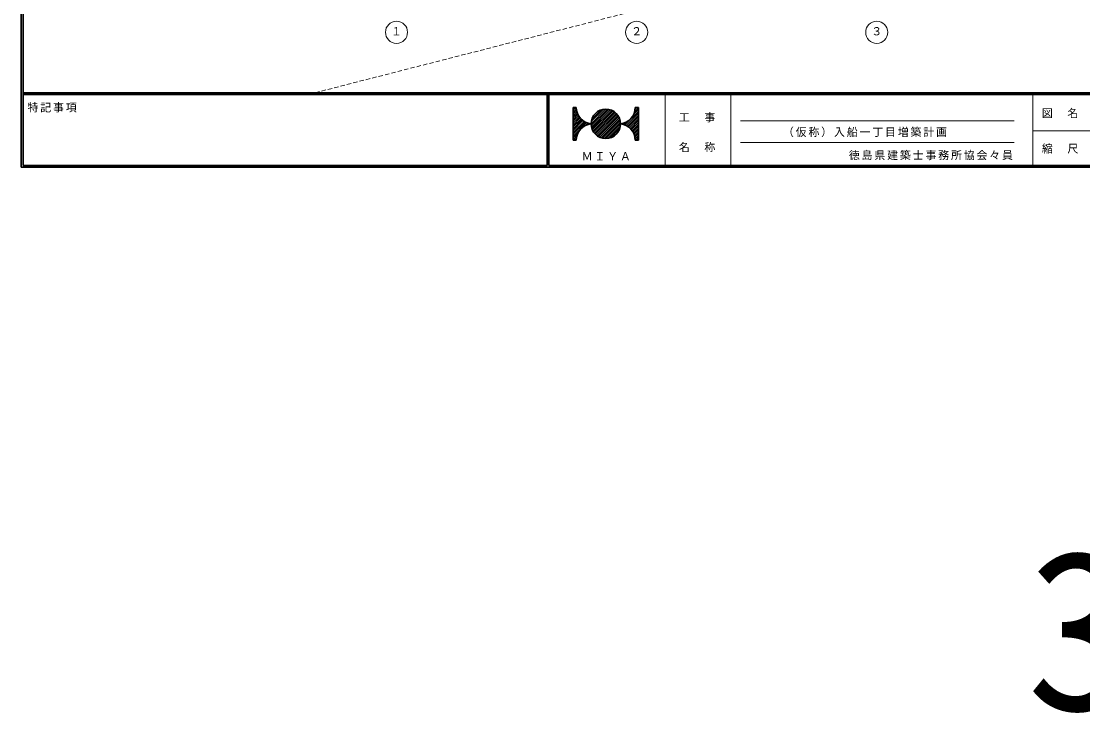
# Model space of a CAD drawing. Units: millimetres at full size; details may follow other scales. Extents: x -443943 to 462275, y -43546 to 79452.
# Drawn here: x -134034 to -104860, y -38479 to -19068 of the extents above; entities that cross this region are included whole.
import ezdxf
from ezdxf.enums import TextEntityAlignment as Align

# ---------------------------------------------------------------- set-up
doc = ezdxf.new("R2010")
doc.units = ezdxf.units.MM
doc.header["$LTSCALE"] = 100
doc.linetypes.add('DASHED1', pattern=[1.8, 1.2, -0.6])
doc.layers.add('4-1_通り芯', color=4, linetype='Continuous', lineweight=9)
doc.layers.add('4-B_E-PANL', color=1, linetype='Continuous', lineweight=18)
doc.styles.add('ＭＳ ゴシック', font='')
doc.styles.get('ＭＳ ゴシック').set_extended_font_data('MS Gothic')

msp = doc.modelspace()

# ---------------------------------------------------------------- linework, layer by layer
at = {"layer": '4-1_通り芯', "color": 5, "lineweight": 30}
for p, q in [((-134034.3, -23080.8), (-134034.3, 16273.1)), ((-133984.3, -23030.8), (-133984.3, 16223.1)), ((-78684.3, -21030.8), (-133984.3, -21030.8)), ((-133984.3, -21080.8), (-78684.3, -21080.8)), ((-119584.3, -21030.8), (-119584.3, -23030.8)), ((-119534.3, -23030.8), (-119534.3, -21080.8)), ((-118869.3, -21461), (-118844.2, -21435.9)), ((-118793.3, -21435.9), (-118869.3, -21511.9)), ((-118869.3, -21435.9), (-118869.3, -22335.9)), ((-118779.3, -21435.9), (-118869.3, -21435.9)), ((-118869.3, -21562.8), (-118777.5, -21471.1)), ((-118771.4, -21515.8), (-118869.3, -21613.7)), ((-118869.3, -21664.7), (-118761.6, -21557)), ((-117972.8, -21480.9), (-118374.3, -21882.4)), ((-118371.8, -21930.8), (-117924.4, -21483.4)), ((-118370, -21827.2), (-118028, -21485.2)), ((-117880.7, -21490.7), (-118364.5, -21974.5)), ((-118094.4, -21500.7), (-118354.5, -21760.8)), ((-118353.4, -22014.3), (-117840.9, -21501.8)), ((-117804.3, -21516.1), (-118339.1, -22050.9)), ((-118322.1, -22084.8), (-117770.4, -21533.1)), ((-118307.1, -21662.4), (-118192.8, -21548.2)), ((-117739.1, -21552.7), (-118302.5, -22116.1)), ((-118280.5, -22145.1), (-117710.2, -21574.7)), ((-117442.2, -21917.7), (-117069.3, -21544.8)), ((-117069.3, -21493.8), (-117204.2, -21628.7)), ((-117174.5, -21548.2), (-117069.3, -21442.9)), ((-117113.2, -21435.9), (-117162.5, -21485.2)), ((-117069.3, -21435.9), (-117159.3, -21435.9)), ((-117069.3, -21435.9), (-117069.3, -22335.9)), ((-118748.8, -21595.1), (-118869.3, -21715.6)), ((-118869.3, -21766.5), (-118733.5, -21630.7)), ((-118715.7, -21663.8), (-118869.3, -21817.4)), ((-118869.3, -21868.3), (-118695.7, -21694.7)), ((-118673.6, -21723.6), (-118869.3, -21919.2)), ((-118869.3, -21970.1), (-118649.5, -21750.4)), ((-118623.4, -21775.2), (-118869.3, -22021)), ((-118869.3, -22071.9), (-118595.3, -21798)), ((-118565.1, -21818.7), (-118869.3, -22122.9)), ((-118532.8, -21837.2), (-118869.3, -22173.8)), ((-118869.3, -22224.7), (-118498.1, -21853.5)), ((-118460.9, -21867.2), (-118523.7, -21930)), ((-118420.8, -21878), (-118441.8, -21899)), ((-117683.5, -21598.9), (-118256.3, -22171.7)), ((-118229.7, -22196.1), (-117659.1, -21625.5)), ((-117637.1, -21654.3), (-118200.9, -22218.2)), ((-118169.7, -22237.9), (-117617.4, -21685.5)), ((-117600.2, -21719.2), (-118135.9, -22255)), ((-118099.4, -22269.4), (-117585.8, -21755.8)), ((-117574.5, -21795.4), (-118059.8, -22280.7)), ((-118016.4, -22288.2), (-117567, -21838.9)), ((-117500.1, -21873.7), (-117519.7, -21893.4)), ((-117419.5, -21844.1), (-117479.5, -21904.1)), ((-117069.3, -21595.7), (-117407.4, -21933.8)), ((-117375, -21952.2), (-117069.3, -21646.6)), ((-117069.3, -21697.5), (-117344.7, -21972.9)), ((-117316.4, -21995.6), (-117069.3, -21748.4)), ((-117069.3, -21799.3), (-117290.2, -22020.3)), ((-117266, -22047), (-117069.3, -21850.2)), ((-118869.3, -22275.6), (-118732.1, -22138.4)), ((-118377.4, -21885.5), (-118378.3, -21886.4)), ((-117564.3, -21887), (-117968.2, -22290.9)), ((-117568.2, -21941.8), (-117913.4, -22287.1)), ((-117847.7, -22272.2), (-117583, -22007.5)), ((-117627.1, -22102.6), (-117752.6, -22228.1)), ((-117563.3, -21886), (-117563.1, -21885.8)), ((-117069.3, -21901.1), (-117243.9, -22075.7)), ((-117223.8, -22106.5), (-117069.3, -21952.1)), ((-117069.3, -22003), (-117205.9, -22139.6)), ((-117190.4, -22175), (-117069.3, -22053.9)), ((-117069.3, -22104.8), (-117177.5, -22213)), ((-117167.6, -22254), (-117069.3, -22155.7)), ((-118763.2, -22220.4), (-118869.3, -22326.5)), ((-118869.3, -22335.9), (-118779.3, -22335.9)), ((-118827.8, -22335.9), (-118775.7, -22283.9)), ((-117069.3, -22206.6), (-117161.2, -22298.5)), ((-117069.3, -22335.9), (-117159.3, -22335.9)), ((-117147.7, -22335.9), (-117069.3, -22257.5)), ((-117069.3, -22308.4), (-117096.8, -22335.9)), ((-119584.3, -23030.8), (-133984.3, -23030.8)), ((-78684.3, -23030.8), (-119534.3, -23030.8)), ((-78634.3, -23080.8), (-134034.3, -23080.8))]:
    msp.add_line(p, q, dxfattribs=at)
at = {"layer": '4-1_通り芯', "color": 7, "lineweight": 15}
for p, q in [((-116334.3, -23030.8), (-116334.3, -21080.8)), ((-114534.3, -21080.8), (-114534.3, -23030.8)), ((-106234.3, -23030.8), (-106234.3, -21080.8)), ((-106741.7, -21803.2), (-114262.1, -21803.2)), ((-97434.3, -22080.8), (-106234.3, -22080.8)), ((-114262.1, -22403.1), (-106741.7, -22403.1))]:
    msp.add_line(p, q, dxfattribs=at)
for centre in [(-123720.7, -19371.9), (-117120.7, -19371.9), (-110520.7, -19371.9)]:
    msp.add_circle(centre, 303.8, dxfattribs=at)
at = {"layer": '4-1_通り芯', "color": 5, "lineweight": 30}
msp.add_circle((-117969.3, -21885.9), 405, dxfattribs=at)
for centre, start, end in [((-118321.2, -21430.9), 180.63191, 263.3425), ((-117617.4, -21430.9), 276.6575, 359.3681), ((-118321.2, -22341), 96.65749, 179.36809), ((-117617.4, -22341), 0.63191, 83.3425)]:
    msp.add_arc(centre, 458.1, start, end, dxfattribs=at)
at = {"layer": '4-B_E-PANL', "color": 4, "linetype": 'DASHED1', "lineweight": 9}
msp.add_line((-125954.9, -21030.8), (-84880.9, -10524.5), dxfattribs=at)

# ---------------------------------------------------------------- texts
at = {"layer": '4-1_通り芯', "color": 7, "style": 'ＭＳ ゴシック'}
for s, height, p in [('１', 219.9, (-123870.7, -19521.9)), ('２', 219.9, (-117270.7, -19521.9)), ('３', 219.9, (-110670.7, -19521.9)), ('3階', 4399, (-106414.9, -39319.1))]:
    msp.add_text(s, height=height, dxfattribs=at).set_placement(p, align=Align.BOTTOM_LEFT)
at = {"layer": '4-1_通り芯', "color": 7, "char_height": 219.9, "attachment_point": 7, "style": 'ＭＳ ゴシック'}
for s, insert in [('\\T1.17;特記事項', (-133862.7, -21574.2)), ('\\T1.17;工\u3000事', (-115961.3, -21846.6)), ('\\T1.17;図\u3000名', (-105984.3, -21730.8)), ('\\T1.17;（仮称）入船一丁目増築計画', (-113101.9, -22253.1)), ('\\T1.17;名\u3000称', (-115961.3, -22665.1)), ('\\T1.17;縮\u3000尺', (-105984.3, -22705.8)), ('\\T1.17;ＭＩＹＡ', (-118632.7, -22891)), ('\\T1.17;徳島県建築士事務所協会々員', (-111289.4, -22885.5))]:
    msp.add_mtext(s, dxfattribs=dict(at, insert=insert))

doc.saveas('drawing.dxf')
